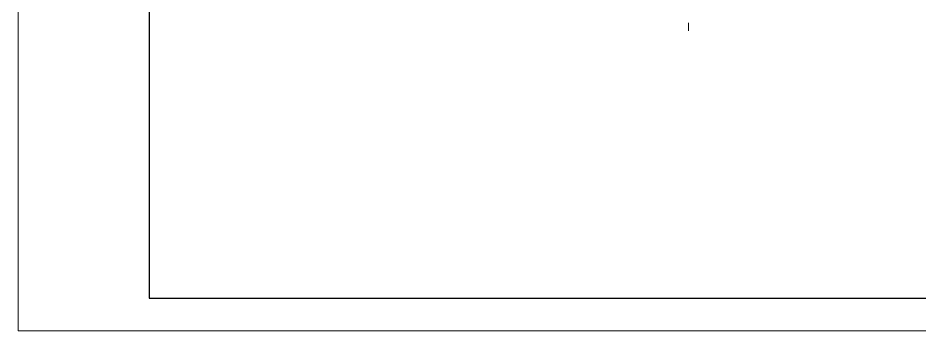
# Model space of a CAD drawing. Extents: x 0 to 420, y 0 to 594.
# Drawn here: x 0 to 194.4, y 0 to 67.4 of the extents above; entities that cross this region are included whole.
import ezdxf

# ---------------------------------------------------------------- set-up
doc = ezdxf.new("R2010")
doc.units = 0
doc.linetypes.add('DASHDOT', pattern=[18.5, 12, -3, 0.5, -3])

msp = doc.modelspace()

# ---------------------------------------------------------------- linework, layer by layer
at = {"lineweight": 13}
for p, q in [((0, 594), (0, 0)), ((0, 0), (420.04, 0))]:
    msp.add_line(p, q, dxfattribs=at)
at = {"color": 3, "lineweight": 30}
for p, q in [((28.29, 586.93), (28.29, 7.07)), ((28.29, 7.07), (412.97, 7.07))]:
    msp.add_line(p, q, dxfattribs=at)
at = {"linetype": 'DASHDOT', "lineweight": 13}
msp.add_line((144.47, 140.38), (144.47, 64.65), dxfattribs=at)

doc.saveas('drawing.dxf')
